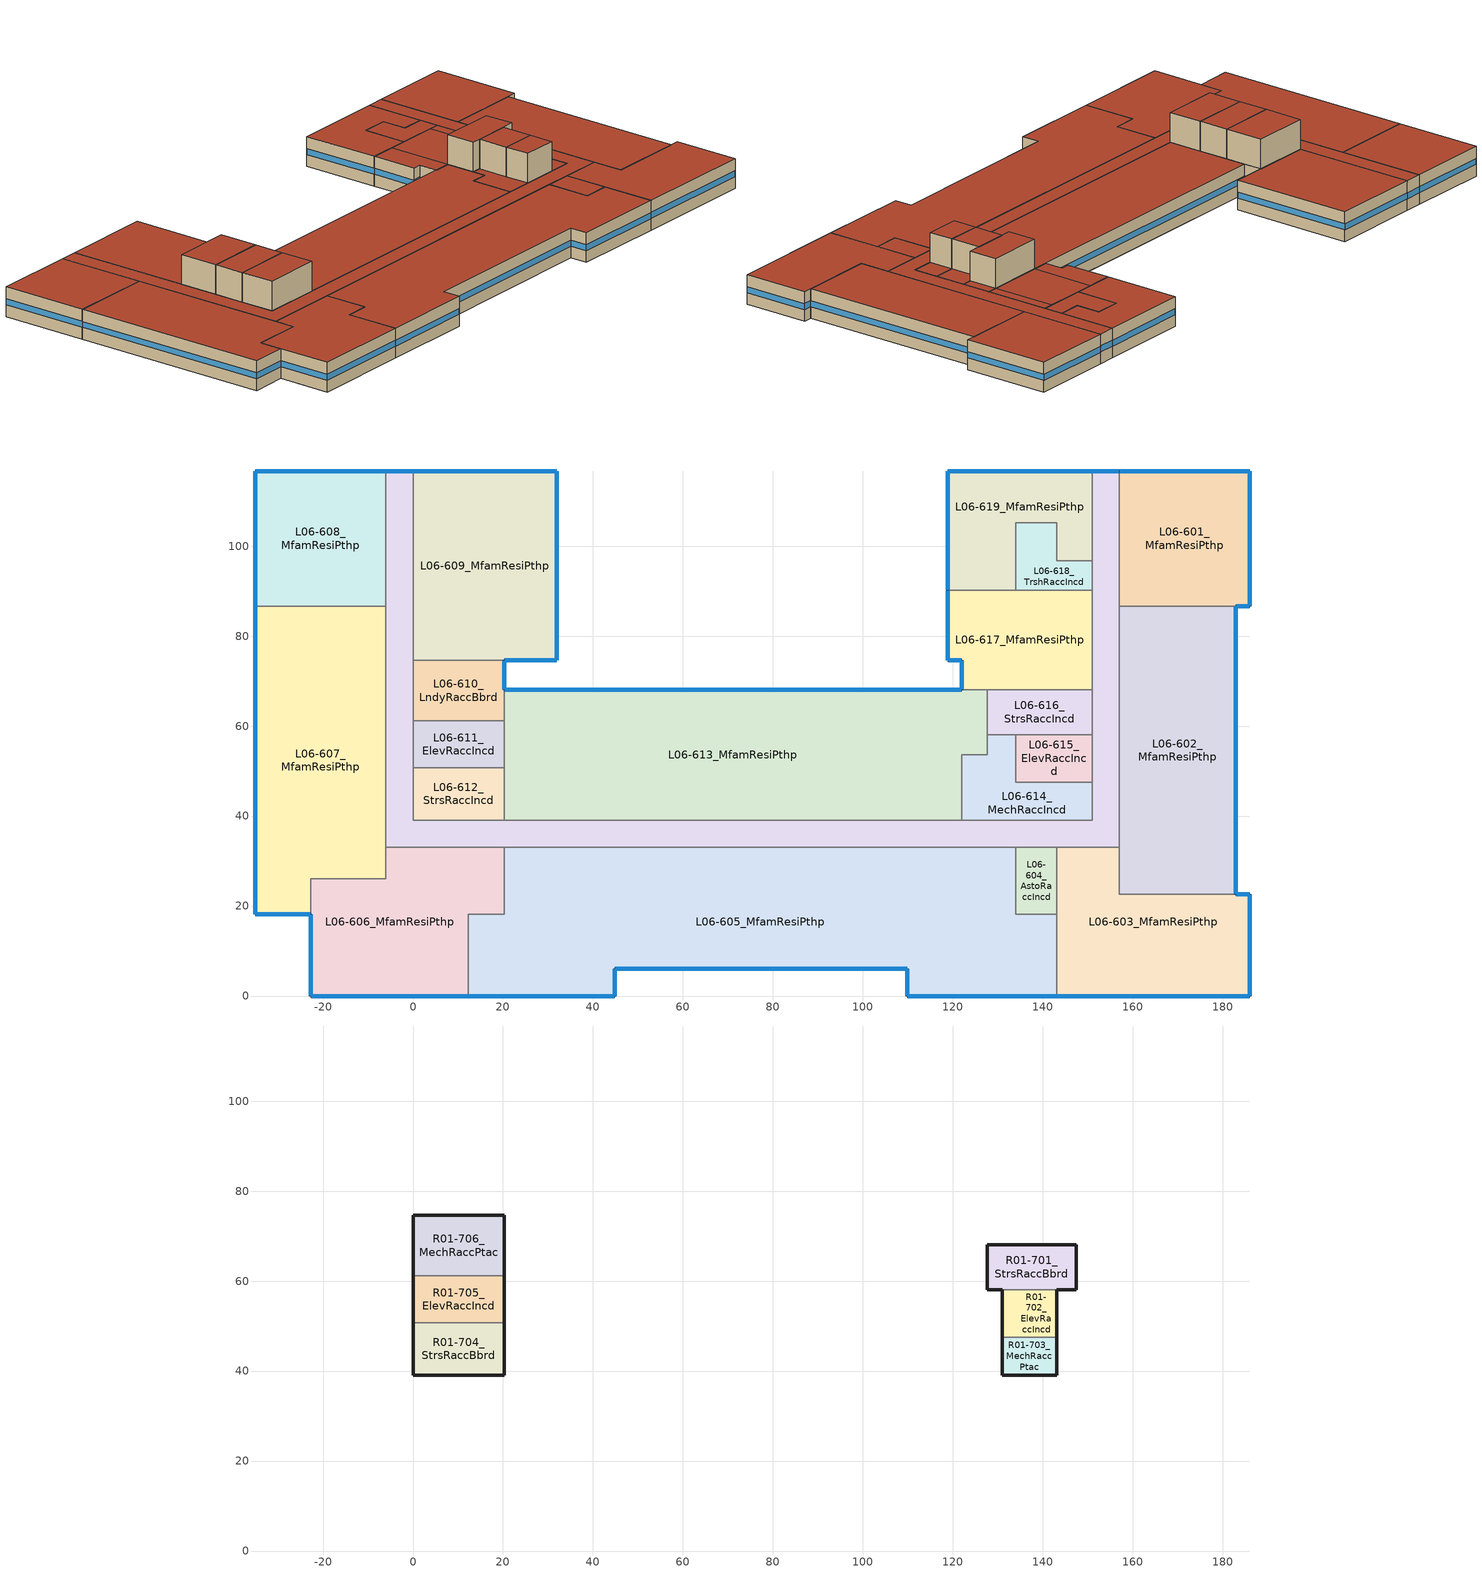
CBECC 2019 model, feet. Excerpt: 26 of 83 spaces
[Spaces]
L06-600_CorrRaccSphp
 floor inside: 156.99,116.72 156.99,33.07 -6.03,33.07 -6.03,116.72 0,116.72 0,39.09 150.98,39.09 150.98,116.72 z56
 wall outside (Wood Wall): 0,116.72 -6.03,116.72 / 156.99,116.72 150.98,116.72 z56:66
 wall to L06-607_MfamResiPthp (Interior Wall): -6.03,86.68 -6.03,33.07 z56:66
 wall to L06-608_MfamResiPthp (Interior Wall): -6.03,116.72 -6.03,86.68 z56:66
 wall to L06-609_MfamResiPthp (Interior Wall): 0,74.61 0,116.72 z56:66
 wall to L06-610_LndyRaccBbrd (Interior Wall): 0,61.17 0,74.61 z56:66
 wall to L06-611_ElevRaccIncd (Interior Wall): 0,50.75 0,61.17 z56:66
 wall to L06-612_StrsRaccIncd (Interior Wall): 20.27,39.09 0,39.09 0,50.75 z56:66
 wall to L06-613_MfamResiPthp (Interior Wall): 121.96,39.09 20.27,39.09 z56:66
 wall to L06-614_MechRaccIncd (Interior Wall): 150.98,47.57 150.98,39.09 121.96,39.09 z56:66
 wall to L06-615_ElevRaccIncd (Interior Wall): 150.98,58.13 150.98,47.57 z56:66
 wall to L06-616_StrsRaccIncd (Interior Wall): 150.98,68.11 150.98,58.13 z56:66
 wall to L06-617_MfamResiPthp (Interior Wall): 150.98,90.19 150.98,68.11 z56:66
 wall to L06-618_TrshRaccIncd (Interior Wall): 150.98,96.74 150.98,90.19 z56:66
 wall to L06-619_MfamResiPthp (Interior Wall): 150.98,116.72 150.98,96.74 z56:66
 wall to L06-601_MfamResiPthp (Interior Wall): 156.99,86.68 156.99,116.72 z56:66
 wall to L06-602_MfamResiPthp (Interior Wall): 156.99,33.07 156.99,86.68 z56:66
 wall to L06-603_MfamResiPthp (Interior Wall): 143.08,33.07 156.99,33.07 z56:66
 wall to L06-604_AstoRaccIncd (Interior Wall): 134.04,33.07 143.08,33.07 z56:66
 wall to L06-605_MfamResiPthp (Interior Wall): 20.27,33.07 134.04,33.07 z56:66
 wall to L06-606_MfamResiPthp (Interior Wall): -6.03,33.07 20.27,33.07 z56:66
 window (NRes Vinyl Window): -0.08,116.72 -5.95,116.72 / 156.91,116.72 151.06,116.72 z59.94:61.99
 roof outside (Roof): 156.99,33.07 156.99,116.72 150.98,116.72 150.98,39.09 0,39.09 0,116.72 -6.03,116.72 -6.03,33.07 z66
L06-607_MfamResiPthp
 floor inside: -6.03,86.68 -6.03,26.08 -22.72,26.08 -22.72,18.13 -35.08,18.13 -35.08,86.68 z56
 wall outside (Wood Wall): -35.08,86.68 -35.08,18.13 -22.72,18.13 z56:66
 wall to L06-606_MfamResiPthp (Interior Wall): -22.72,18.13 -22.72,26.08 -6.03,26.08 -6.03,33.07 z56:66
 wall to L06-608_MfamResiPthp (Interior Wall): -6.03,86.68 -35.08,86.68 z56:66
 window (Res Vinyl Window): -35,18.13 -22.8,18.13 z59.94:61.96; -35.08,86.6 -35.08,18.21 z59.94:61.94
 roof outside (Roof): -22.72,18.13 -22.72,26.08 -6.03,26.08 -6.03,86.68 -35.08,86.68 -35.08,18.13 z66
L06-608_MfamResiPthp
 floor inside: -6.03,116.72 -6.03,86.68 -35.08,86.68 -35.08,116.72 z56
 wall outside (Wood Wall): -6.03,116.72 -35.08,116.72 -35.08,86.68 z56:66
 window (Res Vinyl Window): -35.08,116.64 -35.08,86.76 / -6.11,116.72 -35,116.72 z59.94:61.95
 roof outside (Roof): -6.03,86.68 -6.03,116.72 -35.08,116.72 -35.08,86.68 z66
L06-609_MfamResiPthp
 floor inside: 32,116.72 32,74.61 0,74.61 0,116.72 z56
 wall outside (Wood Wall): 20.27,74.61 32,74.61 32,116.72 0,116.72 z56:66
 wall to L06-610_LndyRaccBbrd (Interior Wall): 0,74.61 20.27,74.61 z56:66
 window (Res Vinyl Window): 31.92,116.72 0.08,116.72 / 32,74.69 32,116.64 z59.94:61.95; 20.35,74.61 31.92,74.61 z59.94:61.97
 roof outside (Roof): 32,74.61 32,116.72 0,116.72 0,74.61 z66
L06-610_LndyRaccBbrd
 floor inside: 20.27,74.61 20.27,61.17 0,61.17 0,74.61 z56
 wall outside (Wood Wall): 20.27,68.11 20.27,74.61 z56:66
 wall to L06-613_MfamResiPthp (Interior Wall): 20.27,61.17 20.27,68.11 z56:66
 wall to L06-611_ElevRaccIncd (Interior Wall): 0,61.17 20.27,61.17 z56:66
 window (Res Vinyl Window): 20.27,68.19 20.27,74.53 z59.94:61.99
L06-611_ElevRaccIncd
 floor inside: 20.27,61.17 20.27,50.75 0,50.75 0,61.17 z56
 wall to L06-613_MfamResiPthp (Interior Wall): 20.27,50.75 20.27,61.17 z56:66
 wall to L06-612_StrsRaccIncd (Interior Wall): 0,50.75 20.27,50.75 z56:66
L06-612_StrsRaccIncd
 floor inside: 20.27,50.75 20.27,39.09 0,39.09 0,50.75 z56
 wall to L06-613_MfamResiPthp (Interior Wall): 20.27,39.09 20.27,50.75 z56:66
L06-613_MfamResiPthp
 floor inside: 127.68,68.11 127.68,53.6 121.96,53.6 121.96,39.09 20.27,39.09 20.27,68.11 z56
 wall outside (Wood Wall): 121.96,68.11 20.27,68.11 z56:66
 wall to L06-617_MfamResiPthp (Interior Wall): 127.68,68.11 121.96,68.11 z56:66
 wall to L06-616_StrsRaccIncd (Interior Wall): 127.68,58.13 127.68,68.11 z56:66
 wall to L06-614_MechRaccIncd (Interior Wall): 121.96,39.09 121.96,53.6 127.68,53.6 127.68,58.13 z56:66
 window (Res Vinyl Window): 121.88,68.11 20.35,68.11 z59.94:61.94
 roof outside (Roof): 121.96,39.09 121.96,53.6 127.68,53.6 127.68,68.11 20.27,68.11 20.27,39.09 z66
L06-614_MechRaccIncd
 floor inside: 134.04,58.13 134.04,47.57 150.98,47.57 150.98,39.09 121.96,39.09 121.96,53.6 127.68,53.6 127.68,58.13 z56
 wall to L06-616_StrsRaccIncd (Interior Wall): 134.04,58.13 127.68,58.13 z56:66
 wall to L06-615_ElevRaccIncd (Interior Wall): 150.98,47.57 134.04,47.57 134.04,58.13 z56:66
 roof outside (Roof): 150.98,39.09 150.98,47.57 143.08,47.57 143.08,39.09 z66; 130.96,39.09 130.96,58.13 127.68,58.13 127.68,53.6 121.96,53.6 121.96,39.09 z66
L06-615_ElevRaccIncd
 floor inside: 150.98,58.13 150.98,47.57 134.04,47.57 134.04,58.13 z56
 wall to L06-616_StrsRaccIncd (Interior Wall): 150.98,58.13 134.04,58.13 z56:66
 roof outside (Roof): 150.98,47.57 150.98,58.13 143.08,58.13 143.08,47.57 z66
L06-616_StrsRaccIncd
 floor inside: 150.98,68.11 150.98,58.13 127.68,58.13 127.68,68.11 z56
 wall to L06-617_MfamResiPthp (Interior Wall): 150.98,68.11 127.68,68.11 z56:66
 roof outside (Roof): 150.98,58.13 150.98,68.11 147.43,68.11 147.43,58.13 z66
L06-617_MfamResiPthp
 floor inside: 150.98,90.19 150.98,68.11 121.96,68.11 121.96,74.61 118.91,74.61 118.91,90.19 z56
 wall outside (Wood Wall): 118.91,90.19 118.91,74.61 121.96,74.61 121.96,68.11 z56:66
 wall to L06-619_MfamResiPthp (Interior Wall): 134.04,90.19 118.91,90.19 z56:66
 wall to L06-618_TrshRaccIncd (Interior Wall): 150.98,90.19 134.04,90.19 z56:66
 window (Res Vinyl Window): 121.96,74.53 121.96,68.19 z59.94:61.99; 118.99,74.61 121.88,74.61 z59.94:62.05; 118.91,90.11 118.91,74.69 z59.94:61.96
 roof outside (Roof): 147.43,68.11 147.43,90.19 127.68,90.19 127.68,68.11 z66; 127.68,68.11 127.68,90.19 118.91,90.19 118.91,74.61 121.96,74.61 121.96,68.11 z66; 150.98,68.11 150.98,90.19 147.43,90.19 147.43,68.11 z66
L06-618_TrshRaccIncd
 floor inside: 143.08,105.25 143.08,96.74 150.98,96.74 150.98,90.19 134.04,90.19 134.04,105.25 z56
 wall to L06-619_MfamResiPthp (Interior Wall): 150.98,96.74 143.08,96.74 143.08,105.25 134.04,105.25 134.04,90.19 z56:66
 roof outside (Roof): 150.98,90.19 150.98,96.74 143.08,96.74 143.08,105.25 134.04,105.25 134.04,90.19 z66
L06-619_MfamResiPthp
 floor inside: 150.98,116.72 150.98,96.74 143.08,96.74 143.08,105.25 134.04,105.25 134.04,90.19 118.91,90.19 118.91,116.72 z56
 wall outside (Wood Wall): 150.98,116.72 118.91,116.72 118.91,90.19 z56:66
 window (Res Vinyl Window): 118.91,116.64 118.91,90.27 / 150.9,116.72 118.99,116.72 z59.94:61.95
 roof outside (Roof): 134.04,90.19 134.04,105.25 143.08,105.25 143.08,96.74 150.98,96.74 150.98,116.72 118.91,116.72 118.91,90.19 z66
L06-601_MfamResiPthp
 floor inside: 186.03,116.72 186.03,86.68 156.99,86.68 156.99,116.72 z56
 wall outside (Wood Wall): 182.91,86.68 186.03,86.68 186.03,116.72 156.99,116.72 z56:66
 wall to L06-602_MfamResiPthp (Interior Wall): 156.99,86.68 182.91,86.68 z56:66
 window (Res Vinyl Window): 185.95,116.72 157.07,116.72 / 186.03,86.76 186.03,116.64 z59.94:61.95; 182.99,86.68 185.95,86.68 z59.94:62.05
 roof outside (Roof): 186.03,86.68 186.03,116.72 156.99,116.72 156.99,86.68 z66
L06-602_MfamResiPthp
 floor inside: 182.91,86.68 182.91,22.61 156.99,22.61 156.99,86.68 z56
 wall outside (Wood Wall): 182.91,22.61 182.91,86.68 z56:66
 wall to L06-603_MfamResiPthp (Interior Wall): 156.99,33.07 156.99,22.61 182.91,22.61 z56:66
 window (Res Vinyl Window): 182.91,22.69 182.91,86.6 z59.94:61.94
 roof outside (Roof): 182.91,22.61 182.91,86.68 156.99,86.68 156.99,22.61 z66
L06-603_MfamResiPthp
 floor inside: 156.99,33.07 156.99,22.61 186.03,22.61 186.03,0 143.08,0 143.08,33.07 z56
 wall outside (Wood Wall): 143.08,0 186.03,0 186.03,22.61 182.91,22.61 z56:66
 wall to L06-605_MfamResiPthp (Interior Wall): 143.08,18.13 143.08,0 z56:66
 wall to L06-604_AstoRaccIncd (Interior Wall): 143.08,33.07 143.08,18.13 z56:66
 window (Res Vinyl Window): 185.95,22.61 182.99,22.61 z59.94:62.05; 186.03,0.08 186.03,22.53 z59.94:61.95; 143.16,0 185.95,0 z59.94:61.94
 roof outside (Roof): 186.03,0 186.03,22.61 156.99,22.61 156.99,33.07 143.08,33.07 143.08,0 z66
L06-604_AstoRaccIncd
 floor inside: 143.08,33.07 143.08,18.13 134.04,18.13 134.04,33.07 z56
 wall to L06-605_MfamResiPthp (Interior Wall): 134.04,33.07 134.04,18.13 143.08,18.13 z56:66
 roof outside (Roof): 143.08,18.13 143.08,33.07 134.04,33.07 134.04,18.13 z66
L06-605_MfamResiPthp
 floor inside: 134.04,33.07 134.04,18.13 143.08,18.13 143.08,0 109.92,0 109.92,6.03 44.85,6.03 44.85,0 12.32,0 12.32,18.13 20.27,18.13 20.27,33.07 z56
 wall outside (Wood Wall): 12.32,0 44.85,0 44.85,6.03 109.92,6.03 109.92,0 143.08,0 z56:66
 wall to L06-606_MfamResiPthp (Interior Wall): 20.27,33.07 20.27,18.13 12.32,18.13 12.32,0 z56:66
 window (Res Vinyl Window): 110,0 143,0 / 12.4,0 44.77,0 z59.94:61.95; 109.92,5.95 109.92,0.08 / 44.85,0.08 44.85,5.95 z59.94:61.99; 44.93,6.03 109.84,6.03 z59.94:61.94
 roof outside (Roof): 143.08,0 143.08,18.13 134.04,18.13 134.04,33.07 20.27,33.07 20.27,18.13 12.32,18.13 12.32,0 44.85,0 44.85,6.03 109.92,6.03 109.92,0 z66
L06-606_MfamResiPthp
 floor inside: 20.27,33.07 20.27,18.13 12.32,18.13 12.32,0 -22.72,0 -22.72,26.08 -6.03,26.08 -6.03,33.07 z56
 wall outside (Wood Wall): -22.72,18.13 -22.72,0 12.32,0 z56:66
 window (Res Vinyl Window): -22.64,0 12.24,0 z59.94:61.95; -22.72,18.05 -22.72,0.08 z59.94:61.96
 roof outside (Roof): 12.32,0 12.32,18.13 20.27,18.13 20.27,33.07 -6.03,33.07 -6.03,26.08 -22.72,26.08 -22.72,0 z66
R01-701_StrsRaccBbrd
 floor inside: 147.43,68.11 147.43,58.13 127.68,58.13 127.68,68.11 z66
 wall outside (Wood Wall): 143.08,58.13 147.43,58.13 147.43,68.11 127.68,68.11 127.68,58.13 130.96,58.13 z66:76
 wall to R01-702_ElevRaccIncd (Interior Wall): 130.96,58.13 143.08,58.13 z66:76
 roof outside (Roof): 147.43,58.13 147.43,68.11 127.68,68.11 127.68,58.13 z76
R01-702_ElevRaccIncd
 floor inside: 130.96,58.13 134.04,58.13 134.04,47.57 130.96,47.57 z66; 143.08,58.13 143.08,47.57 134.04,47.57 134.04,58.13 z66
 wall outside (Wood Wall): 130.96,58.13 130.96,47.57 / 143.08,47.57 143.08,58.13 z66:76
 wall to R01-703_MechRaccPtac (Interior Wall): 130.96,47.57 143.08,47.57 z66:76
 roof outside (Roof): 143.08,47.57 143.08,58.13 130.96,58.13 130.96,47.57 z76
R01-703_MechRaccPtac
 floor inside: 143.08,47.57 143.08,39.09 130.96,39.09 130.96,47.57 z66
 wall outside (Wood Wall): 130.96,47.57 130.96,39.09 143.08,39.09 143.08,47.57 z66:76
 roof outside (Roof): 143.08,39.09 143.08,47.57 130.96,47.57 130.96,39.09 z76
R01-704_StrsRaccBbrd
 floor inside: 20.27,50.75 20.27,39.09 0,39.09 0,50.75 z66
 wall outside (Wood Wall): 0,50.75 0,39.09 20.27,39.09 20.27,50.75 z66:76
 wall to R01-705_ElevRaccIncd (Interior Wall): 20.27,50.75 0,50.75 z66:76
 roof outside (Roof): 20.27,39.09 20.27,50.75 0,50.75 0,39.09 z76
R01-705_ElevRaccIncd
 floor inside: 20.27,61.17 20.27,50.75 0,50.75 0,61.17 z66
 wall outside (Wood Wall): 20.27,50.75 20.27,61.17 / 0,61.17 0,50.75 z66:76
 wall to R01-706_MechRaccPtac (Interior Wall): 20.27,61.17 0,61.17 z66:76
 roof outside (Roof): 20.27,50.75 20.27,61.17 0,61.17 0,50.75 z76
R01-706_MechRaccPtac
 floor inside: 20.27,74.61 20.27,61.17 0,61.17 0,74.61 z66
 wall outside (Wood Wall): 20.27,61.17 20.27,74.61 0,74.61 0,61.17 z66:76
 roof outside (Roof): 20.27,61.17 20.27,74.61 0,74.61 0,61.17 z76
[Proj]
Project
[Bldg]
Building 1: BldgAz=0
[ConsAssm]
Interior Wall; Roof; Wood Wall
[FenCons] CertificationMthd=NFRCRated
NRes Vinyl Window; Res Vinyl Window
[Story]
Level 6; Roof
[Spc]
Name | Story | ThrmlZnRef | Vol
L06-600_CorrRaccSphp | Level 6 | Thermal Zone: L06-600_CorrRaccSphp | 19160.5
L06-601_MfamResiPthp | Level 6 | Thermal Zone: L06-601_MfamResiPthp | 8723.62
L06-602_MfamResiPthp | Level 6 | Thermal Zone: L06-602_MfamResiPthp | 16606.9
L06-603_MfamResiPthp | Level 6 | Thermal Zone: L06-603_MfamResiPthp | 11166
L06-604_AstoRaccIncd | Level 6 | Thermal Zone: L06-600_CorrRaccSphp | 1350.58
L06-605_MfamResiPthp | Level 6 | Thermal Zone: L06-605_MfamResiPthp | 36780.3
L06-606_MfamResiPthp | Level 6 | Thermal Zone: L06-606_MfamResiPthp | 11608.8
L06-607_MfamResiPthp | Level 6 | Thermal Zone: L06-607_MfamResiPthp | 18586.9
L06-608_MfamResiPthp | Level 6 | Thermal Zone: L06-608_MfamResiPthp | 8726.62
L06-609_MfamResiPthp | Level 6 | Thermal Zone: L06-609_MfamResiPthp | 13475.2
L06-610_LndyRaccBbrd | Level 6 | Thermal Zone: L06-610_LndyRaccBbrd | 2724.29
L06-611_ElevRaccIncd | Level 6 | Thermal Zone: L06-600_CorrRaccSphp | 2112.13
L06-612_StrsRaccIncd | Level 6 | Thermal Zone: L06-600_CorrRaccSphp | 2363.48
L06-613_MfamResiPthp | Level 6 | Thermal Zone: L06-613_MfamResiPthp | 30340.4
L06-614_MechRaccIncd | Level 6 | Thermal Zone: L06-600_CorrRaccSphp | 3477.43
L06-615_ElevRaccIncd | Level 6 | Thermal Zone: L06-600_CorrRaccSphp | 1788.86
L06-616_StrsRaccIncd | Level 6 | Thermal Zone: L06-600_CorrRaccSphp | 2325.34
L06-617_MfamResiPthp | Level 6 | Thermal Zone: L06-617_MfamResiPthp | 6882.81
L06-618_TrshRaccIncd | Level 6 | Thermal Zone: L06-600_CorrRaccSphp | 1878.87
L06-619_MfamResiPthp | Level 6 | Thermal Zone: L06-619_MfamResiPthp | 6629.3
R01-701_StrsRaccBbrd | Roof | Thermal Zone: R01-701_StrsRaccBbrd | 1971.05
R01-702_ElevRaccIncd | Roof | Thermal Zone: R01-701_StrsRaccBbrd | 1279.87
R01-703_MechRaccPtac | Roof | Thermal Zone: R01-703_MechRaccPtac | 1027.78
R01-704_StrsRaccBbrd | Roof | Thermal Zone: R01-704_StrsRaccBbrd | 2363.48
R01-705_ElevRaccIncd | Roof | Thermal Zone: R01-704_StrsRaccBbrd | 2112.13
R01-706_MechRaccPtac | Roof | Thermal Zone: R01-706_MechRaccPtac | 2724.29
[ThrmlZn] Type=Unconditioned
Thermal Zone: L06-600_CorrRaccSphp; Thermal Zone: L06-601_MfamResiPthp; Thermal Zone: L06-602_MfamResiPthp; Thermal Zone: L06-603_MfamResiPthp; Thermal Zone: L06-605_MfamResiPthp; Thermal Zone: L06-606_MfamResiPthp; Thermal Zone: L06-607_MfamResiPthp; Thermal Zone: L06-608_MfamResiPthp; Thermal Zone: L06-609_MfamResiPthp; Thermal Zone: L06-610_LndyRaccBbrd; Thermal Zone: L06-613_MfamResiPthp; Thermal Zone: L06-617_MfamResiPthp; Thermal Zone: L06-619_MfamResiPthp; Thermal Zone: R01-701_StrsRaccBbrd; Thermal Zone: R01-703_MechRaccPtac; Thermal Zone: R01-704_StrsRaccBbrd; Thermal Zone: R01-706_MechRaccPtac
